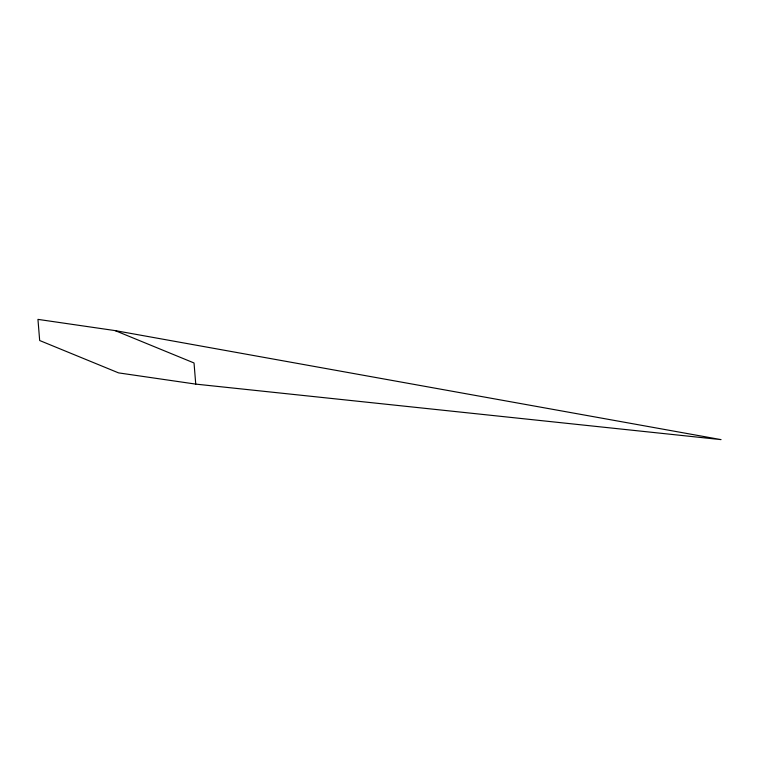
<?xml version="1.0" encoding="UTF-8"?>
<svg xmlns="http://www.w3.org/2000/svg" width="759" height="759" viewBox="0 0 759 759"><rect width="100%" height="100%" fill="white"/><g stroke="black" fill="none" stroke-linecap="round" stroke-linejoin="round"><path stroke-width="1.14" d="M195.746 384.111L721.05 439.622L115.121 330.601L37.95 319.378L39.677 340.525L118.575 372.887L195.746 384.111L194.029 362.973L115.121 330.601"/></g></svg>
